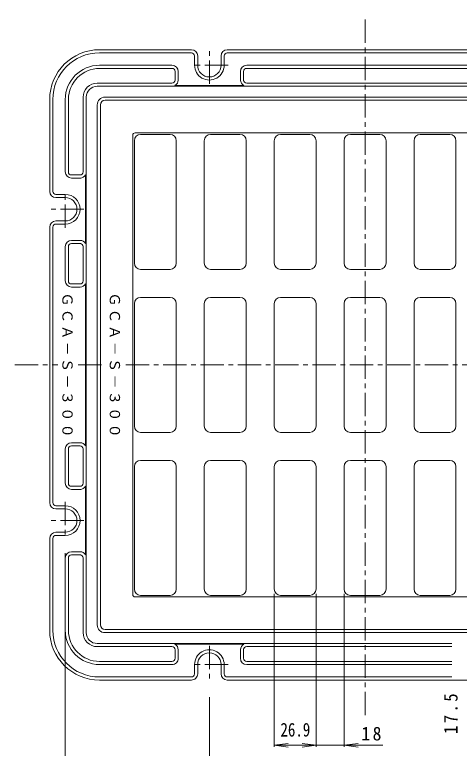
# Model space of a CAD drawing. Units: millimetres, scale not verified. Extents: x -453 to 536, y -407 to 366.
# Drawn here: x -452.7 to -167.2, y -138 to 333.3 of the extents above; entities that cross this region are included whole.
import ezdxf
from ezdxf.enums import TextEntityAlignment as Align

# ---------------------------------------------------------------- set-up
doc = ezdxf.new("R2010")
doc.units = ezdxf.units.MM
doc.header["$LTSCALE"] = 3
doc.linetypes.add('CHAIN1', pattern=[8, 5, -1, 1, -1])
for name, color, linetype, lineweight in [('0-0', 3, 'Continuous', 9), ('0-1', 2, 'Continuous', 9), ('0-4', 7, 'Continuous', 9), ('0-F', 7, 'Continuous', 9)]:
    doc.layers.add(name, color=color, linetype=linetype, lineweight=lineweight)
doc.styles.add('ＭＳ ゴシック', font='')
doc.styles.get('ＭＳ ゴシック').set_extended_font_data('MS Gothic')

msp = doc.modelspace()

# ---------------------------------------------------------------- linework, layer by layer
at = {"layer": '0-0', "linetype": 'CHAIN1'}
for p, q in [((-227.749, -116.658), (-227.749, 333.342)), ((-452.749, 108.342), (-425.126, 108.342)), ((-411.918, 108.342), (-394.224, 108.342)), ((-381.48, 108.342), (-74.141, 108.342))]:
    msp.add_line(p, q, dxfattribs=at)
at = {"layer": '0-0'}
for p, q in [((-394.749, 278.342), (-60.749, 278.342)), ((-397.749, 275.342), (-397.749, -58.658)), ((-376.899, 255.892), (-376.899, -39.208)), ((-375.399, 257.392), (-80.099, 257.392)), ((-352.999, 256.392), (-371.899, 256.392)), ((-326.999, 256.392), (-308.099, 256.392)), ((-263.199, 256.392), (-282.099, 256.392)), ((-237.199, 256.392), (-218.299, 256.392)), ((-192.299, 256.392), (-173.399, 256.392)), ((-375.899, 173.692), (-375.899, 252.392)), ((-348.999, 173.692), (-348.999, 252.392)), ((-330.999, 252.392), (-330.999, 173.692)), ((-304.099, 252.392), (-304.099, 173.692)), ((-286.099, 252.392), (-286.099, 173.692)), ((-259.199, 252.392), (-259.199, 173.692)), ((-241.199, 252.392), (-241.199, 173.692)), ((-214.299, 252.392), (-214.299, 173.692)), ((-196.299, 252.392), (-196.299, 173.692)), ((-169.399, 252.392), (-169.399, 173.692)), ((-352.999, 169.692), (-371.899, 169.692)), ((-308.099, 169.692), (-326.999, 169.692)), ((-263.199, 169.692), (-282.099, 169.692)), ((-237.199, 169.692), (-218.299, 169.692)), ((-192.299, 169.692), (-173.399, 169.692)), ((-352.999, 151.692), (-371.899, 151.692)), ((-308.099, 151.692), (-326.999, 151.692)), ((-263.199, 151.692), (-282.099, 151.692)), ((-237.199, 151.692), (-218.299, 151.692)), ((-192.299, 151.692), (-173.399, 151.692)), ((-375.899, 147.692), (-375.899, 68.992)), ((-348.999, 147.692), (-348.999, 68.992)), ((-330.999, 147.692), (-330.999, 68.992)), ((-304.099, 147.692), (-304.099, 68.992)), ((-286.099, 147.692), (-286.099, 68.992)), ((-259.199, 147.692), (-259.199, 68.992)), ((-241.199, 147.692), (-241.199, 68.992)), ((-214.299, 147.692), (-214.299, 68.992)), ((-196.299, 147.692), (-196.299, 68.992)), ((-169.399, 147.692), (-169.399, 68.992)), ((-352.999, 64.992), (-371.899, 64.992)), ((-308.099, 64.992), (-326.999, 64.992)), ((-263.199, 64.992), (-282.099, 64.992)), ((-237.199, 64.992), (-218.299, 64.992)), ((-192.299, 64.992), (-173.399, 64.992)), ((-375.899, 42.992), (-375.899, -35.708)), ((-352.999, 46.992), (-371.899, 46.992)), ((-348.999, 42.992), (-348.999, -35.708)), ((-330.999, -35.708), (-330.999, 42.992)), ((-308.099, 46.992), (-326.999, 46.992)), ((-304.099, -35.708), (-304.099, 42.992)), ((-286.099, -35.708), (-286.099, 42.992)), ((-263.199, 46.992), (-282.099, 46.992)), ((-259.199, -35.708), (-259.199, 42.992)), ((-241.199, -35.708), (-241.199, 42.992)), ((-237.199, 46.992), (-218.299, 46.992)), ((-214.299, -35.708), (-214.299, 42.992)), ((-196.299, -35.708), (-196.299, 42.992)), ((-192.299, 46.992), (-173.399, 46.992)), ((-169.399, -35.708), (-169.399, 42.992)), ((-375.399, -40.708), (-80.099, -40.708)), ((-352.999, -39.708), (-371.899, -39.708)), ((-326.999, -39.708), (-308.099, -39.708)), ((-263.199, -39.708), (-282.099, -39.708)), ((-237.199, -39.708), (-218.299, -39.708)), ((-192.299, -39.708), (-173.399, -39.708)), ((-394.749, -61.658), (-60.749, -61.658))]:
    msp.add_line(p, q, dxfattribs=at)
for centre, radius, start, end in [((-394.749, 275.342), 3, 90, 180), ((-375.399, 255.892), 1.5, 90, 180), ((-371.899, 252.392), 4, 90, 180), ((-352.999, 252.392), 4, 0, 90), ((-326.999, 252.392), 4, 90, 180), ((-308.099, 252.392), 4, 0, 90), ((-282.099, 252.392), 4, 90, 180), ((-263.199, 252.392), 4, 0, 90), ((-237.199, 252.392), 4, 90, 180), ((-218.299, 252.392), 4, 0, 90), ((-192.299, 252.392), 4, 90, 180), ((-173.399, 252.392), 4, 0, 90), ((-371.899, 173.692), 4, 180, 270), ((-352.999, 173.692), 4, 270, 0), ((-326.999, 173.692), 4, 180, 270), ((-308.099, 173.692), 4, 270, 0), ((-282.099, 173.692), 4, 180, 270), ((-263.199, 173.692), 4, 270, 0), ((-237.199, 173.692), 4, 180, 270), ((-218.299, 173.692), 4, 270, 0), ((-192.299, 173.692), 4, 180, 270), ((-173.399, 173.692), 4, 270, 0), ((-371.899, 147.692), 4, 90, 180), ((-352.999, 147.692), 4, 0, 90), ((-326.999, 147.692), 4, 90, 180), ((-308.099, 147.692), 4, 0, 90), ((-282.099, 147.692), 4, 90, 180), ((-263.199, 147.692), 4, 0, 90), ((-237.199, 147.692), 4, 90, 180), ((-218.299, 147.692), 4, 0, 90), ((-192.299, 147.692), 4, 90, 180), ((-173.399, 147.692), 4, 0, 90), ((-371.899, 68.992), 4, 180, 270), ((-352.999, 68.992), 4, 270, 0), ((-326.999, 68.992), 4, 180, 270), ((-308.099, 68.992), 4, 270, 0), ((-282.099, 68.992), 4, 180, 270), ((-263.199, 68.992), 4, 270, 0), ((-237.199, 68.992), 4, 180, 270), ((-218.299, 68.992), 4, 270, 0), ((-192.299, 68.992), 4, 180, 270), ((-173.399, 68.992), 4, 270, 0), ((-371.899, 42.992), 4, 90, 180), ((-352.999, 42.992), 4, 0, 90), ((-326.999, 42.992), 4, 90, 180), ((-308.099, 42.992), 4, 0, 90), ((-282.099, 42.992), 4, 90, 180), ((-263.199, 42.992), 4, 0, 90), ((-237.199, 42.992), 4, 90, 180), ((-218.299, 42.992), 4, 0, 90), ((-192.299, 42.992), 4, 90, 180), ((-173.399, 42.992), 4, 0, 90), ((-371.899, -35.708), 4, 180, 270), ((-352.999, -35.708), 4, 270, 0), ((-326.999, -35.708), 4, 180, 270), ((-308.099, -35.708), 4, 270, 0), ((-282.099, -35.708), 4, 180, 270), ((-263.199, -35.708), 4, 270, 0), ((-237.199, -35.708), 4, 180, 270), ((-218.299, -35.708), 4, 270, 0), ((-192.299, -35.708), 4, 180, 270), ((-173.399, -35.708), 4, 270, 0), ((-375.399, -39.208), 1.5, 180, 270), ((-394.749, -58.658), 3, 180, 270)]:
    msp.add_arc(centre, radius, start, end, dxfattribs=at)
at = {"layer": '0-1', "linetype": 'CHAIN1'}
for p, q in [((-327.749, 288.842), (-327.749, 312.842)), ((-315.749, 300.842), (-339.749, 300.842)), ((-420.249, 196.342), (-420.249, 220.342)), ((-408.249, 208.342), (-432.249, 208.342)), ((-420.249, 20.342), (-420.249, -3.658)), ((-408.249, 8.342), (-432.249, 8.342)), ((-327.749, -72.158), (-327.749, -96.158)), ((-315.749, -84.158), (-339.749, -84.158))]:
    msp.add_line(p, q, dxfattribs=at)
at = {"layer": '0-1'}
for p, q in [((-339.249, 310.842), (-398.249, 310.842)), ((-339.249, 308.842), (-398.249, 308.842)), ((-337.249, 306.842), (-337.249, 300.842)), ((-335.249, 300.842), (-335.249, 306.842)), ((-320.249, 300.842), (-320.249, 306.842)), ((-318.249, 306.842), (-318.249, 300.842)), ((-139.249, 310.842), (-316.249, 310.842)), ((-139.249, 308.842), (-316.249, 308.842)), ((-351.749, 300.842), (-398.249, 300.842)), ((-398.249, 298.842), (-351.749, 298.842)), ((-151.749, 300.842), (-303.749, 300.842)), ((-303.749, 298.842), (-151.749, 298.842)), ((-349.749, 291.342), (-349.749, 296.842)), ((-347.749, 296.842), (-347.749, 291.342)), ((-307.749, 296.842), (-307.749, 290.842)), ((-305.749, 290.842), (-305.749, 296.842)), ((-351.749, 289.342), (-399.749, 289.342)), ((-349.813, 287.842), (-305.686, 287.842)), ((-151.749, 289.342), (-303.749, 289.342)), ((-399.749, 287.342), (-55.749, 287.342)), ((-430.249, 219.842), (-430.249, 278.842)), ((-428.249, 219.842), (-428.249, 278.842)), ((-420.249, 232.342), (-420.249, 278.842)), ((-418.249, 278.842), (-418.249, 232.342)), ((-408.749, 232.342), (-408.749, 280.342)), ((-406.749, 280.342), (-406.75, 108.342)), ((-60.749, 280.342), (-394.749, 280.342)), ((-399.749, -58.658), (-399.749, 275.342)), ((-410.249, 230.342), (-416.249, 230.342)), ((-416.249, 228.342), (-410.249, 228.342)), ((-407.249, 230.405), (-407.249, 186.278)), ((-426.249, 217.842), (-420.249, 217.842)), ((-420.249, 215.842), (-426.249, 215.842)), ((-420.249, 200.842), (-426.249, 200.842)), ((-426.249, 198.842), (-420.249, 198.842)), ((-430.25, 196.842), (-430.249, 19.842)), ((-428.25, 196.842), (-428.249, 19.842)), ((-420.249, 162.342), (-420.249, 184.342)), ((-418.249, 184.342), (-418.249, 162.342)), ((-416.249, 188.342), (-410.249, 188.342)), ((-410.249, 186.342), (-416.249, 186.342)), ((-408.749, 184.342), (-408.749, 162.342)), ((-410.749, 160.342), (-416.249, 160.342)), ((-407.249, 56.278), (-407.249, 160.406)), ((-410.749, 158.342), (-416.249, 158.342)), ((-406.749, -63.658), (-406.75, 108.342)), ((-410.749, 58.342), (-416.249, 58.342)), ((-420.249, 54.342), (-420.249, 32.342)), ((-418.249, 32.342), (-418.249, 54.342)), ((-410.749, 56.342), (-416.249, 56.342)), ((-408.749, 32.342), (-408.749, 54.342)), ((-410.249, 30.342), (-416.249, 30.342)), ((-416.249, 28.342), (-410.249, 28.342)), ((-407.249, -13.722), (-407.249, 30.405)), ((-426.249, 17.842), (-420.249, 17.842)), ((-420.249, 15.842), (-426.249, 15.842)), ((-420.249, 0.842), (-426.249, 0.842)), ((-430.249, -3.158), (-430.249, -62.158)), ((-428.249, -3.158), (-428.249, -62.158)), ((-426.249, -1.158), (-420.249, -1.158)), ((-416.249, -11.658), (-410.249, -11.658)), ((-410.249, -13.658), (-416.249, -13.658)), ((-420.249, -15.658), (-420.249, -62.158)), ((-418.249, -62.158), (-418.249, -15.658)), ((-408.749, -15.658), (-408.749, -63.658)), ((-60.749, -63.658), (-394.749, -63.658)), ((-399.749, -70.658), (-172.111, -70.658)), ((-351.749, -72.658), (-399.749, -72.658)), ((-349.813, -71.158), (-305.686, -71.158)), ((-349.749, -74.658), (-349.749, -80.158)), ((-347.749, -80.158), (-347.749, -74.658)), ((-307.749, -80.158), (-307.749, -74.158)), ((-305.749, -74.158), (-305.749, -80.158)), ((-172.111, -72.658), (-303.749, -72.658)), ((-398.249, -82.158), (-351.749, -82.158)), ((-351.749, -84.158), (-398.249, -84.158)), ((-337.249, -90.158), (-337.249, -84.158)), ((-335.249, -84.158), (-335.249, -90.158)), ((-320.249, -84.158), (-320.249, -90.158)), ((-318.249, -90.158), (-318.249, -84.158)), ((-303.749, -82.158), (-172.111, -82.158)), ((-172.111, -84.158), (-303.749, -84.158)), ((-339.249, -92.158), (-398.249, -92.158)), ((-339.249, -94.158), (-398.249, -94.158)), ((-172.111, -92.158), (-316.249, -92.158)), ((-139.249, -94.158), (-316.249, -94.158))]:
    msp.add_line(p, q, dxfattribs=at)
for centre, radius, start, end in [((-398.249, 278.842), 32, 90, 179.99991), ((-398.249, 278.842), 30, 90, 179.99989), ((-339.249, 306.842), 4, 0, 90), ((-339.249, 306.842), 2, 359.99976, 90), ((-316.249, 306.842), 4, 90, 180), ((-316.249, 306.842), 2, 90, 179.99976), ((-398.249, 278.842), 22, 90, 179.99986), ((-398.249, 278.842), 20, 90, 179.99988), ((-351.749, 296.842), 4, 0, 90), ((-351.749, 296.842), 2, 0, 90), ((-327.749, 300.842), 9.5, 179.99989, 359.99989), ((-327.749, 300.842), 7.5, 179.99994, 359.99994), ((-303.749, 296.842), 4, 90, 180), ((-303.749, 296.842), 2, 90, 180), ((-399.749, 280.342), 9, 90, 179.99994), ((-351.749, 291.342), 2, 270, 359.99976), ((-351.749, 291.342), 4, 298.95522, 0), ((-303.749, 291.342), 4, 180, 241.04478), ((-303.749, 291.342), 2, 180, 270), ((-399.749, 280.342), 7, 90, 179.99986), ((-394.749, 275.342), 5, 90, 180), ((-416.249, 232.342), 4, 180, 270), ((-416.249, 232.342), 2, 180, 270), ((-410.749, 232.342), 2, 270, 0), ((-410.749, 232.342), 4, 270, 331.04478), ((-426.249, 219.842), 4, 180, 270), ((-426.249, 219.842), 2, 180, 270.00024), ((-420.249, 208.342), 9.5, 270.00011, 90.00011), ((-420.249, 208.342), 7.5, 270.00006, 90.00006), ((-426.249, 196.842), 4, 90, 180), ((-426.249, 196.842), 2, 90.00024, 180), ((-416.249, 184.342), 4, 90, 180), ((-416.249, 184.342), 2, 90, 180), ((-410.749, 184.342), 4, 28.95522, 90), ((-410.749, 184.342), 2, 0, 90), ((-416.249, 162.342), 4, 180, 270), ((-416.249, 162.342), 2, 180, 270), ((-410.749, 162.342), 2, 270, 0), ((-410.749, 162.342), 4, 270, 331.04996), ((-416.249, 54.342), 4, 90, 180), ((-410.749, 54.342), 4, 28.95004, 90), ((-416.249, 54.342), 2, 90, 180), ((-410.749, 54.342), 2, 0, 90), ((-416.249, 32.342), 4, 180, 270), ((-416.249, 32.342), 2, 180, 270), ((-410.749, 32.342), 2, 270, 0), ((-410.749, 32.342), 4, 270, 331.04478), ((-426.249, 19.842), 4, 180, 270), ((-426.249, 19.842), 2, 180, 269.99976), ((-420.249, 8.342), 9.5, 269.99989, 89.99989), ((-420.249, 8.342), 7.5, 269.99994, 89.99994), ((-426.249, -3.158), 4, 90, 180), ((-426.249, -3.158), 2, 89.99976, 180), ((-416.249, -15.658), 4, 90, 180), ((-416.249, -15.658), 2, 90, 180), ((-410.749, -15.658), 4, 28.95522, 90), ((-410.749, -15.658), 2, 0, 90), ((-394.749, -58.658), 5, 180, 270), ((-398.249, -62.158), 32, 180.00009, 270), ((-398.249, -62.158), 30, 180.00011, 270), ((-398.249, -62.158), 22, 180.00014, 270), ((-398.249, -62.158), 20, 180.00012, 270), ((-399.749, -63.658), 9, 180.00006, 270), ((-399.749, -63.658), 7, 180.00014, 270), ((-351.749, -74.658), 2, 0.00024, 90), ((-351.749, -74.658), 4, 0.00012, 61.04491), ((-327.749, -84.158), 9.5, 0.00021, 180.00021), ((-303.749, -74.658), 4, 118.95534, 180.00012), ((-303.749, -74.658), 2, 90, 180), ((-327.749, -84.158), 7.5, 0.0002, 180.0002), ((-351.749, -80.158), 2, 270, 0), ((-351.749, -80.158), 4, 270.00012, 0.00012), ((-303.749, -80.158), 4, 180.00012, 270.00012), ((-303.749, -80.158), 2, 180, 270), ((-339.249, -90.158), 2, 270, 0.00024), ((-339.249, -90.158), 4, 270.00012, 0.00012), ((-316.249, -90.158), 4, 180.00012, 270.00012), ((-316.249, -90.158), 2, 180.00024, 270)]:
    msp.add_arc(centre, radius, start, end, dxfattribs=at)
at = {"layer": '0-F'}
for p, q in [((-420.249, -12.658), (-420.249, -196.944)), ((-286.099, -38.708), (-286.099, -136.944)), ((-259.199, -38.708), (-259.199, -136.944)), ((-241.199, -38.708), (-241.199, -136.944)), ((-327.749, -105.158), (-327.749, -166.944)), ((-286.099, -136.044), (-277.176, -134.869)), ((-286.099, -136.044), (-216.307, -136.044)), ((-286.099, -136.044), (-277.176, -137.219)), ((-259.199, -136.044), (-268.122, -134.869)), ((-259.199, -136.044), (-268.122, -137.219)), ((-241.199, -136.044), (-232.276, -134.869)), ((-241.199, -136.044), (-232.276, -137.219))]:
    msp.add_line(p, q, dxfattribs=at)

# ---------------------------------------------------------------- texts
at = {"layer": '0-1', "color": 7, "char_height": 6.598, "attachment_point": 7, "rotation": 270, "style": 'ＭＳ ゴシック'}
for insert in [(-422.249, 154.842), (-391.824, 154.842)]:
    msp.add_mtext('\\T1.17;ＧＣＡ－Ｓ－３００', dxfattribs=dict(at, insert=insert))
at = {"layer": '0-4', "color": 2, "insert": (-168.249, -128.755), "char_height": 8.798, "attachment_point": 7, "rotation": 90, "style": 'ＭＳ ゴシック'}
msp.add_mtext('\\T1.28;\\W0.9;17.5', dxfattribs=at)
at = {"layer": '0-F', "color": 6, "style": 'ＭＳ ゴシック', "width": 0.8}
msp.add_text('26.9', height=8.798, dxfattribs=at).set_placement((-282.099, -133.044), align=Align.BOTTOM_LEFT)
at = {"layer": '0-F', "color": 2, "insert": (-230.148, -133.044), "char_height": 8.798, "attachment_point": 7, "style": 'ＭＳ ゴシック'}
msp.add_mtext('\\T1.27;\\W0.95;18', dxfattribs=at)

doc.saveas('drawing.dxf')
